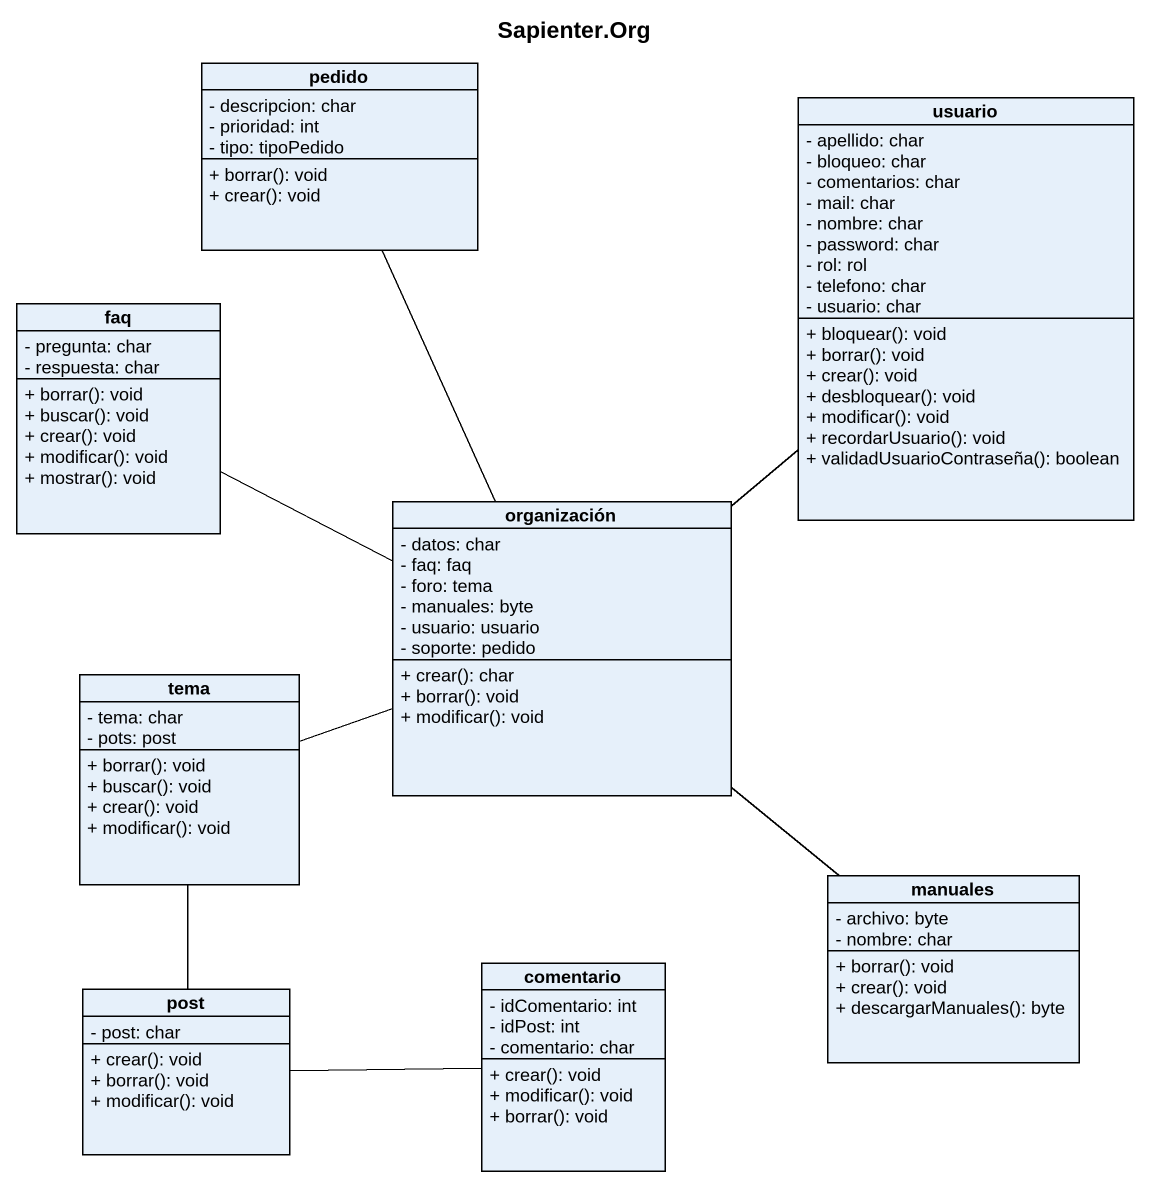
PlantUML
@startuml
title Sapienter.Org
hide circle
hide empty members
skinparam classAttributeIconSize 0
class pedido {
  - descripcion: char
  - prioridad: int
  - tipo: tipoPedido
  + borrar(): void
  + crear(): void
}
class usuario {
  - apellido: char
  - bloqueo: char
  - comentarios: char
  - mail: char
  - nombre: char
  - password: char
  - rol: rol
  - telefono: char
  - usuario: char
  + bloquear(): void
  + borrar(): void
  + crear(): void
  + desbloquear(): void
  + modificar(): void
  + recordarUsuario(): void
  + validadUsuarioContraseña(): boolean
}
class faq {
  - pregunta: char
  - respuesta: char
  + borrar(): void
  + buscar(): void
  + crear(): void
  + modificar(): void
  + mostrar(): void
}
class organización {
  - datos: char
  - faq: faq
  - foro: tema
  - manuales: byte
  - usuario: usuario
  - soporte: pedido
  + crear(): char
  + borrar(): void
  + modificar(): void
}
class tema {
  - tema: char
  - pots: post
  + borrar(): void
  + buscar(): void
  + crear(): void
  + modificar(): void
}
class manuales {
  - archivo: byte
  - nombre: char
  + borrar(): void
  + crear(): void
  + descargarManuales(): byte
}
class comentario {
  - idComentario: int
  - idPost: int
  - comentario: char
  + crear(): void
  + modificar(): void
  + borrar(): void
}
class post {
  - post: char
  + crear(): void
  + borrar(): void
  + modificar(): void
}
organización -up- pedido
organización -up- usuario
organización -left- faq
organización -left- tema
organización -- manuales
tema -- post
comentario -left- post
@enduml
